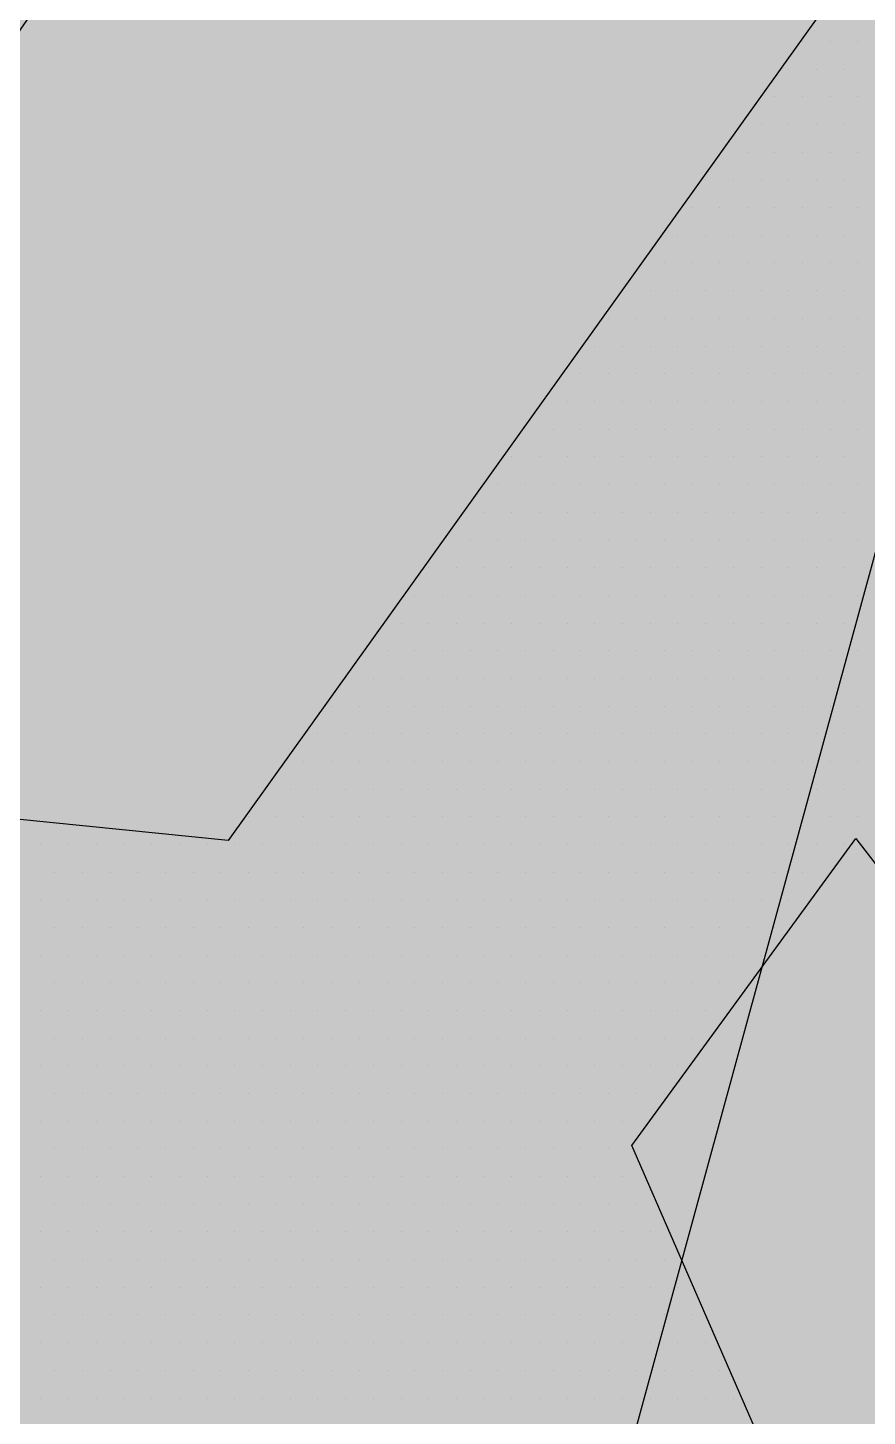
# Paper-space layout 'Layout1' of a CAD drawing. Extents: x -43 to 2298, y -18 to 768.
# Drawn here: x 137.251 to 138.919, y 257.531 to 260.292 of the extents above; entities that cross this region are included whole.
import ezdxf

# ---------------------------------------------------------------- set-up
doc = ezdxf.new("R2010")
doc.units = 0
doc.header["$LTSCALE"] = 2
doc.linetypes.add('CACHEX2', pattern=[0.75, 0.5, -0.25])
doc.layers.add('CARTOUCHE', color=7, linetype='Continuous')
doc.layers.add('LOGO', color=7, linetype='Continuous')

# ---------------------------------------------------------------- blocks, each defined once
blk = doc.blocks.new('A$C715108E3')
at = {"layer": 'LOGO', "color": 131}
for p, q in [((-12.0016, -16.2673), (-12.0016, -16.2673)), ((-11.9924, -16.2673), (-11.9924, -16.2673)), ((-11.9011, -16.2673), (-11.9011, -16.2673)), ((-11.8091, -16.2673), (-11.8091, -16.2673)), ((-12.0675, -16.3587), (-12.0675, -16.3587)), ((-12.0387, -16.3587), (-12.0387, -16.3587)), ((-11.9465, -16.3587), (-11.9465, -16.3587)), ((-11.8546, -16.3587), (-11.8546, -16.3587)), ((-12.1328, -16.45), (-12.1328, -16.45)), ((-12.0844, -16.45), (-12.0844, -16.45)), ((-11.9924, -16.45), (-11.9924, -16.45)), ((-11.9011, -16.45), (-11.9011, -16.45)), ((-11.8091, -16.45), (-11.8091, -16.45)), ((-12.1983, -16.5424), (-12.1983, -16.5424)), ((-12.1298, -16.5424), (-12.1298, -16.5424)), ((-12.0387, -16.5424), (-12.0387, -16.5424)), ((-11.9465, -16.5424), (-11.9465, -16.5424)), ((-11.8546, -16.5424), (-11.8546, -16.5424)), ((-12.2643, -16.6339), (-12.2643, -16.6339)), ((-12.1762, -16.6339), (-12.1762, -16.6339)), ((-12.0844, -16.6339), (-12.0844, -16.6339)), ((-11.9924, -16.6339), (-11.9924, -16.6339)), ((-11.9011, -16.6339), (-11.9011, -16.6339)), ((-11.8091, -16.6339), (-11.8091, -16.6339)), ((-12.3294, -16.7251), (-12.3294, -16.7251)), ((-12.3136, -16.7251), (-12.3136, -16.7251)), ((-12.2216, -16.7251), (-12.2216, -16.7251)), ((-12.1298, -16.7251), (-12.1298, -16.7251)), ((-12.0387, -16.7251), (-12.0387, -16.7251)), ((-11.9465, -16.7251), (-11.9465, -16.7251)), ((-11.8546, -16.7251), (-11.8546, -16.7251)), ((-12.3951, -16.8175), (-12.3951, -16.8175)), ((-12.3593, -16.8175), (-12.3593, -16.8175)), ((-12.2673, -16.8175), (-12.2673, -16.8175)), ((-12.1762, -16.8175), (-12.1762, -16.8175)), ((-12.0844, -16.8175), (-12.0844, -16.8175)), ((-11.9924, -16.8175), (-11.9924, -16.8175)), ((-11.9011, -16.8175), (-11.9011, -16.8175)), ((-11.8091, -16.8175), (-11.8091, -16.8175)), ((-12.4611, -16.909), (-12.4611, -16.909)), ((-12.4053, -16.909), (-12.4053, -16.909)), ((-12.3136, -16.909), (-12.3136, -16.909)), ((-12.2216, -16.909), (-12.2216, -16.909)), ((-12.1298, -16.909), (-12.1298, -16.909)), ((-12.0387, -16.909), (-12.0387, -16.909)), ((-11.9465, -16.909), (-11.9465, -16.909)), ((-11.8546, -16.909), (-11.8546, -16.909)), ((-12.5263, -17.0003), (-12.5263, -17.0003)), ((-12.4514, -17.0003), (-12.4514, -17.0003)), ((-12.3593, -17.0003), (-12.3593, -17.0003)), ((-12.2673, -17.0003), (-12.2673, -17.0003)), ((-12.1762, -17.0003), (-12.1762, -17.0003)), ((-12.0844, -17.0003), (-12.0844, -17.0003)), ((-11.9924, -17.0003), (-11.9924, -17.0003)), ((-11.9011, -17.0003), (-11.9011, -17.0003)), ((-11.8091, -17.0003), (-11.8091, -17.0003)), ((-12.5921, -17.0928), (-12.5921, -17.0928)), ((-12.5889, -17.0928), (-12.5889, -17.0928)), ((-12.4971, -17.0928), (-12.4971, -17.0928)), ((-12.4053, -17.0928), (-12.4053, -17.0928)), ((-12.3136, -17.0928), (-12.3136, -17.0928)), ((-12.2216, -17.0928), (-12.2216, -17.0928)), ((-12.1298, -17.0928), (-12.1298, -17.0928)), ((-12.0387, -17.0928), (-12.0387, -17.0928)), ((-11.9465, -17.0928), (-11.9465, -17.0928)), ((-11.8546, -17.0928), (-11.8546, -17.0928)), ((-12.6579, -17.1843), (-12.6579, -17.1843)), ((-12.6345, -17.1843), (-12.6345, -17.1843)), ((-12.5424, -17.1843), (-12.5424, -17.1843)), ((-12.4514, -17.1843), (-12.4514, -17.1843)), ((-12.3593, -17.1843), (-12.3593, -17.1843)), ((-12.2673, -17.1843), (-12.2673, -17.1843)), ((-12.1762, -17.1843), (-12.1762, -17.1843)), ((-12.0844, -17.1843), (-12.0844, -17.1843)), ((-11.9924, -17.1843), (-11.9924, -17.1843)), ((-11.9011, -17.1843), (-11.9011, -17.1843)), ((-11.8091, -17.1843), (-11.8091, -17.1843)), ((-12.7231, -17.2756), (-12.7231, -17.2756)), ((-12.6802, -17.2756), (-12.6802, -17.2756)), ((-12.5889, -17.2756), (-12.5889, -17.2756)), ((-12.4971, -17.2756), (-12.4971, -17.2756)), ((-12.4053, -17.2756), (-12.4053, -17.2756)), ((-12.3136, -17.2756), (-12.3136, -17.2756)), ((-12.2216, -17.2756), (-12.2216, -17.2756)), ((-12.1298, -17.2756), (-12.1298, -17.2756)), ((-12.0387, -17.2756), (-12.0387, -17.2756)), ((-11.9465, -17.2756), (-11.9465, -17.2756)), ((-11.8546, -17.2756), (-11.8546, -17.2756)), ((-12.7891, -17.368), (-12.7891, -17.368)), ((-12.7265, -17.368), (-12.7265, -17.368)), ((-12.6345, -17.368), (-12.6345, -17.368)), ((-12.5424, -17.368), (-12.5424, -17.368)), ((-12.4514, -17.368), (-12.4514, -17.368)), ((-12.3593, -17.368), (-12.3593, -17.368)), ((-12.2673, -17.368), (-12.2673, -17.368)), ((-12.1762, -17.368), (-12.1762, -17.368)), ((-12.0844, -17.368), (-12.0844, -17.368)), ((-11.9924, -17.368), (-11.9924, -17.368)), ((-11.9011, -17.368), (-11.9011, -17.368)), ((-11.8091, -17.368), (-11.8091, -17.368)), ((-12.8547, -17.4592), (-12.8547, -17.4592)), ((-12.7722, -17.4592), (-12.7722, -17.4592)), ((-12.6802, -17.4592), (-12.6802, -17.4592)), ((-12.5889, -17.4592), (-12.5889, -17.4592)), ((-12.4971, -17.4592), (-12.4971, -17.4592)), ((-12.4053, -17.4592), (-12.4053, -17.4592)), ((-12.3136, -17.4592), (-12.3136, -17.4592)), ((-12.2216, -17.4592), (-12.2216, -17.4592)), ((-12.1298, -17.4592), (-12.1298, -17.4592)), ((-12.0387, -17.4592), (-12.0387, -17.4592)), ((-11.9465, -17.4592), (-11.9465, -17.4592)), ((-11.8546, -17.4592), (-11.8546, -17.4592)), ((-12.9206, -17.5507), (-12.9206, -17.5507)), ((-12.9098, -17.5507), (-12.9098, -17.5507)), ((-12.8178, -17.5507), (-12.8178, -17.5507)), ((-12.7265, -17.5507), (-12.7265, -17.5507)), ((-12.6345, -17.5507), (-12.6345, -17.5507)), ((-12.5424, -17.5507), (-12.5424, -17.5507)), ((-12.4514, -17.5507), (-12.4514, -17.5507)), ((-12.3593, -17.5507), (-12.3593, -17.5507)), ((-12.2673, -17.5507), (-12.2673, -17.5507)), ((-12.1762, -17.5507), (-12.1762, -17.5507)), ((-12.0844, -17.5507), (-12.0844, -17.5507)), ((-11.9924, -17.5507), (-11.9924, -17.5507)), ((-11.9011, -17.5507), (-11.9011, -17.5507)), ((-11.8091, -17.5507), (-11.8091, -17.5507)), ((-12.9857, -17.6431), (-12.9857, -17.6431)), ((-12.9559, -17.6431), (-12.9559, -17.6431)), ((-12.8642, -17.6431), (-12.8642, -17.6431)), ((-12.7722, -17.6431), (-12.7722, -17.6431)), ((-12.6802, -17.6431), (-12.6802, -17.6431)), ((-12.5889, -17.6431), (-12.5889, -17.6431)), ((-12.4971, -17.6431), (-12.4971, -17.6431)), ((-12.4053, -17.6431), (-12.4053, -17.6431)), ((-12.3136, -17.6431), (-12.3136, -17.6431)), ((-12.2216, -17.6431), (-12.2216, -17.6431)), ((-12.1298, -17.6431), (-12.1298, -17.6431)), ((-12.0387, -17.6431), (-12.0387, -17.6431)), ((-11.9465, -17.6431), (-11.9465, -17.6431)), ((-11.8546, -17.6431), (-11.8546, -17.6431)), ((-13.0518, -17.7343), (-13.0518, -17.7343)), ((-13.0014, -17.7343), (-13.0014, -17.7343)), ((-12.9098, -17.7343), (-12.9098, -17.7343)), ((-12.8178, -17.7343), (-12.8178, -17.7343)), ((-12.7265, -17.7343), (-12.7265, -17.7343)), ((-12.6345, -17.7343), (-12.6345, -17.7343)), ((-12.5424, -17.7343), (-12.5424, -17.7343)), ((-12.4514, -17.7343), (-12.4514, -17.7343)), ((-12.3593, -17.7343), (-12.3593, -17.7343)), ((-12.2673, -17.7343), (-12.2673, -17.7343)), ((-12.1762, -17.7343), (-12.1762, -17.7343)), ((-12.0844, -17.7343), (-12.0844, -17.7343)), ((-11.9924, -17.7343), (-11.9924, -17.7343)), ((-11.9011, -17.7343), (-11.9011, -17.7343)), ((-11.8091, -17.7343), (-11.8091, -17.7343)), ((-13.1174, -17.8258), (-13.1174, -17.8258)), ((-13.0473, -17.8258), (-13.0473, -17.8258)), ((-12.9559, -17.8258), (-12.9559, -17.8258)), ((-12.8642, -17.8258), (-12.8642, -17.8258)), ((-12.7722, -17.8258), (-12.7722, -17.8258)), ((-12.6802, -17.8258), (-12.6802, -17.8258)), ((-12.5889, -17.8258), (-12.5889, -17.8258)), ((-12.4971, -17.8258), (-12.4971, -17.8258)), ((-12.4053, -17.8258), (-12.4053, -17.8258)), ((-12.3136, -17.8258), (-12.3136, -17.8258)), ((-12.2216, -17.8258), (-12.2216, -17.8258)), ((-12.1298, -17.8258), (-12.1298, -17.8258)), ((-12.0387, -17.8258), (-12.0387, -17.8258)), ((-11.9465, -17.8258), (-11.9465, -17.8258)), ((-11.8546, -17.8258), (-11.8546, -17.8258)), ((-13.1826, -17.9182), (-13.1826, -17.9182)), ((-13.0934, -17.9182), (-13.0934, -17.9182)), ((-13.0014, -17.9182), (-13.0014, -17.9182)), ((-12.9098, -17.9182), (-12.9098, -17.9182)), ((-12.8178, -17.9182), (-12.8178, -17.9182)), ((-12.7265, -17.9182), (-12.7265, -17.9182)), ((-12.6345, -17.9182), (-12.6345, -17.9182)), ((-12.5424, -17.9182), (-12.5424, -17.9182)), ((-12.4514, -17.9182), (-12.4514, -17.9182)), ((-12.3593, -17.9182), (-12.3593, -17.9182)), ((-12.2673, -17.9182), (-12.2673, -17.9182)), ((-12.1762, -17.9182), (-12.1762, -17.9182)), ((-12.0844, -17.9182), (-12.0844, -17.9182)), ((-11.9924, -17.9182), (-11.9924, -17.9182)), ((-11.9011, -17.9182), (-11.9011, -17.9182)), ((-11.8091, -17.9182), (-11.8091, -17.9182)), ((-13.2484, -18.0097), (-13.2484, -18.0097)), ((-13.2312, -18.0097), (-13.2312, -18.0097)), ((-13.1392, -18.0097), (-13.1392, -18.0097)), ((-13.0473, -18.0097), (-13.0473, -18.0097)), ((-12.9559, -18.0097), (-12.9559, -18.0097)), ((-12.8642, -18.0097), (-12.8642, -18.0097)), ((-12.7722, -18.0097), (-12.7722, -18.0097)), ((-12.6802, -18.0097), (-12.6802, -18.0097)), ((-12.5889, -18.0097), (-12.5889, -18.0097)), ((-12.4971, -18.0097), (-12.4971, -18.0097)), ((-12.4053, -18.0097), (-12.4053, -18.0097)), ((-12.3136, -18.0097), (-12.3136, -18.0097)), ((-12.2216, -18.0097), (-12.2216, -18.0097)), ((-12.1298, -18.0097), (-12.1298, -18.0097)), ((-12.0387, -18.0097), (-12.0387, -18.0097)), ((-11.9465, -18.0097), (-11.9465, -18.0097)), ((-11.8546, -18.0097), (-11.8546, -18.0097)), ((-13.3142, -18.1009), (-13.3142, -18.1009)), ((-13.2767, -18.1009), (-13.2767, -18.1009)), ((-13.1849, -18.1009), (-13.1849, -18.1009)), ((-13.0934, -18.1009), (-13.0934, -18.1009)), ((-13.0014, -18.1009), (-13.0014, -18.1009)), ((-12.9098, -18.1009), (-12.9098, -18.1009)), ((-12.8178, -18.1009), (-12.8178, -18.1009)), ((-12.7265, -18.1009), (-12.7265, -18.1009)), ((-12.6345, -18.1009), (-12.6345, -18.1009)), ((-12.5424, -18.1009), (-12.5424, -18.1009)), ((-12.4514, -18.1009), (-12.4514, -18.1009)), ((-12.3593, -18.1009), (-12.3593, -18.1009)), ((-12.2673, -18.1009), (-12.2673, -18.1009)), ((-12.1762, -18.1009), (-12.1762, -18.1009)), ((-12.0844, -18.1009), (-12.0844, -18.1009)), ((-11.9924, -18.1009), (-11.9924, -18.1009)), ((-11.9011, -18.1009), (-11.9011, -18.1009)), ((-11.8091, -18.1009), (-11.8091, -18.1009)), ((-13.3798, -18.1933), (-13.3798, -18.1933)), ((-13.3223, -18.1933), (-13.3223, -18.1933)), ((-13.2312, -18.1933), (-13.2312, -18.1933)), ((-13.1392, -18.1933), (-13.1392, -18.1933)), ((-13.0473, -18.1933), (-13.0473, -18.1933)), ((-12.9559, -18.1933), (-12.9559, -18.1933)), ((-12.8642, -18.1933), (-12.8642, -18.1933)), ((-12.7722, -18.1933), (-12.7722, -18.1933)), ((-12.6802, -18.1933), (-12.6802, -18.1933)), ((-12.5889, -18.1933), (-12.5889, -18.1933)), ((-12.4971, -18.1933), (-12.4971, -18.1933)), ((-12.4053, -18.1933), (-12.4053, -18.1933)), ((-12.3136, -18.1933), (-12.3136, -18.1933)), ((-12.2216, -18.1933), (-12.2216, -18.1933)), ((-12.1298, -18.1933), (-12.1298, -18.1933)), ((-12.0387, -18.1933), (-12.0387, -18.1933)), ((-11.9465, -18.1933), (-11.9465, -18.1933)), ((-11.8546, -18.1933), (-11.8546, -18.1933)), ((-13.4454, -18.2848), (-13.4454, -18.2848)), ((-13.3686, -18.2848), (-13.3686, -18.2848)), ((-13.2767, -18.2848), (-13.2767, -18.2848)), ((-13.1849, -18.2848), (-13.1849, -18.2848)), ((-13.0934, -18.2848), (-13.0934, -18.2848)), ((-13.0014, -18.2848), (-13.0014, -18.2848)), ((-12.9098, -18.2848), (-12.9098, -18.2848)), ((-12.8178, -18.2848), (-12.8178, -18.2848)), ((-12.7265, -18.2848), (-12.7265, -18.2848)), ((-12.6345, -18.2848), (-12.6345, -18.2848)), ((-12.5424, -18.2848), (-12.5424, -18.2848)), ((-12.4514, -18.2848), (-12.4514, -18.2848)), ((-12.3593, -18.2848), (-12.3593, -18.2848)), ((-12.2673, -18.2848), (-12.2673, -18.2848)), ((-12.1762, -18.2848), (-12.1762, -18.2848)), ((-12.0844, -18.2848), (-12.0844, -18.2848)), ((-11.9924, -18.2848), (-11.9924, -18.2848)), ((-11.9011, -18.2848), (-11.9011, -18.2848)), ((-11.8091, -18.2848), (-11.8091, -18.2848)), ((-13.5112, -18.3761), (-13.5112, -18.3761)), ((-13.5063, -18.3761), (-13.5063, -18.3761)), ((-13.4143, -18.3761), (-13.4143, -18.3761)), ((-13.3223, -18.3761), (-13.3223, -18.3761)), ((-13.2312, -18.3761), (-13.2312, -18.3761)), ((-13.1392, -18.3761), (-13.1392, -18.3761)), ((-13.0473, -18.3761), (-13.0473, -18.3761)), ((-12.9559, -18.3761), (-12.9559, -18.3761)), ((-12.8642, -18.3761), (-12.8642, -18.3761)), ((-12.7722, -18.3761), (-12.7722, -18.3761)), ((-12.6802, -18.3761), (-12.6802, -18.3761)), ((-12.5889, -18.3761), (-12.5889, -18.3761)), ((-12.4971, -18.3761), (-12.4971, -18.3761)), ((-12.4053, -18.3761), (-12.4053, -18.3761)), ((-12.3136, -18.3761), (-12.3136, -18.3761)), ((-12.2216, -18.3761), (-12.2216, -18.3761)), ((-12.1298, -18.3761), (-12.1298, -18.3761)), ((-12.0387, -18.3761), (-12.0387, -18.3761)), ((-11.9465, -18.3761), (-11.9465, -18.3761)), ((-11.8546, -18.3761), (-11.8546, -18.3761)), ((-13.5764, -18.4684), (-13.5764, -18.4684)), ((-13.552, -18.4684), (-13.552, -18.4684)), ((-13.46, -18.4684), (-13.46, -18.4684)), ((-13.3686, -18.4684), (-13.3686, -18.4684)), ((-13.2767, -18.4684), (-13.2767, -18.4684)), ((-13.1849, -18.4684), (-13.1849, -18.4684)), ((-13.0934, -18.4684), (-13.0934, -18.4684)), ((-13.0014, -18.4684), (-13.0014, -18.4684)), ((-12.9098, -18.4684), (-12.9098, -18.4684)), ((-12.8178, -18.4684), (-12.8178, -18.4684)), ((-12.7265, -18.4684), (-12.7265, -18.4684)), ((-12.6345, -18.4684), (-12.6345, -18.4684)), ((-12.5424, -18.4684), (-12.5424, -18.4684)), ((-12.4514, -18.4684), (-12.4514, -18.4684)), ((-12.3593, -18.4684), (-12.3593, -18.4684)), ((-12.2673, -18.4684), (-12.2673, -18.4684)), ((-12.1762, -18.4684), (-12.1762, -18.4684)), ((-12.0844, -18.4684), (-12.0844, -18.4684)), ((-11.9924, -18.4684), (-11.9924, -18.4684)), ((-11.9011, -18.4684), (-11.9011, -18.4684)), ((-11.8091, -18.4684), (-11.8091, -18.4684)), ((-13.6422, -18.5599), (-13.6422, -18.5599)), ((-13.5976, -18.5599), (-13.5976, -18.5599)), ((-13.5063, -18.5599), (-13.5063, -18.5599)), ((-13.4143, -18.5599), (-13.4143, -18.5599)), ((-13.3223, -18.5599), (-13.3223, -18.5599)), ((-13.2312, -18.5599), (-13.2312, -18.5599)), ((-13.1392, -18.5599), (-13.1392, -18.5599)), ((-13.0473, -18.5599), (-13.0473, -18.5599)), ((-12.9559, -18.5599), (-12.9559, -18.5599)), ((-12.8642, -18.5599), (-12.8642, -18.5599)), ((-12.7722, -18.5599), (-12.7722, -18.5599)), ((-12.6802, -18.5599), (-12.6802, -18.5599)), ((-12.5889, -18.5599), (-12.5889, -18.5599)), ((-12.4971, -18.5599), (-12.4971, -18.5599)), ((-12.4053, -18.5599), (-12.4053, -18.5599)), ((-12.3136, -18.5599), (-12.3136, -18.5599)), ((-12.2216, -18.5599), (-12.2216, -18.5599)), ((-12.1298, -18.5599), (-12.1298, -18.5599)), ((-12.0387, -18.5599), (-12.0387, -18.5599)), ((-11.9465, -18.5599), (-11.9465, -18.5599)), ((-11.8546, -18.5599), (-11.8546, -18.5599)), ((-13.7082, -18.6525), (-13.7082, -18.6525)), ((-13.6441, -18.6525), (-13.6441, -18.6525)), ((-13.552, -18.6525), (-13.552, -18.6525)), ((-13.46, -18.6525), (-13.46, -18.6525)), ((-13.3686, -18.6525), (-13.3686, -18.6525)), ((-13.2767, -18.6525), (-13.2767, -18.6525)), ((-13.1849, -18.6525), (-13.1849, -18.6525)), ((-13.0934, -18.6525), (-13.0934, -18.6525)), ((-13.0014, -18.6525), (-13.0014, -18.6525)), ((-12.9098, -18.6525), (-12.9098, -18.6525)), ((-12.8178, -18.6525), (-12.8178, -18.6525)), ((-12.7265, -18.6525), (-12.7265, -18.6525)), ((-12.6345, -18.6525), (-12.6345, -18.6525)), ((-12.5424, -18.6525), (-12.5424, -18.6525)), ((-12.4514, -18.6525), (-12.4514, -18.6525)), ((-12.3593, -18.6525), (-12.3593, -18.6525)), ((-12.2673, -18.6525), (-12.2673, -18.6525)), ((-12.1762, -18.6525), (-12.1762, -18.6525)), ((-12.0844, -18.6525), (-12.0844, -18.6525)), ((-11.9924, -18.6525), (-11.9924, -18.6525)), ((-11.9011, -18.6525), (-11.9011, -18.6525)), ((-11.8091, -18.6525), (-11.8091, -18.6525)), ((-13.7737, -18.7438), (-13.7737, -18.7438)), ((-13.6894, -18.7438), (-13.6894, -18.7438)), ((-13.5976, -18.7438), (-13.5976, -18.7438)), ((-13.5063, -18.7438), (-13.5063, -18.7438)), ((-13.4143, -18.7438), (-13.4143, -18.7438)), ((-13.3223, -18.7438), (-13.3223, -18.7438)), ((-13.2312, -18.7438), (-13.2312, -18.7438)), ((-13.1392, -18.7438), (-13.1392, -18.7438)), ((-13.0473, -18.7438), (-13.0473, -18.7438)), ((-12.9559, -18.7438), (-12.9559, -18.7438)), ((-12.8642, -18.7438), (-12.8642, -18.7438)), ((-12.7722, -18.7438), (-12.7722, -18.7438)), ((-12.6802, -18.7438), (-12.6802, -18.7438)), ((-12.5889, -18.7438), (-12.5889, -18.7438)), ((-12.4971, -18.7438), (-12.4971, -18.7438)), ((-12.4053, -18.7438), (-12.4053, -18.7438)), ((-12.3136, -18.7438), (-12.3136, -18.7438)), ((-12.2216, -18.7438), (-12.2216, -18.7438)), ((-12.1298, -18.7438), (-12.1298, -18.7438)), ((-12.0387, -18.7438), (-12.0387, -18.7438)), ((-11.9465, -18.7438), (-11.9465, -18.7438)), ((-11.8546, -18.7438), (-11.8546, -18.7438)), ((-13.839, -18.835), (-13.839, -18.835)), ((-13.827, -18.835), (-13.827, -18.835)), ((-13.7351, -18.835), (-13.7351, -18.835)), ((-13.6441, -18.835), (-13.6441, -18.835)), ((-13.552, -18.835), (-13.552, -18.835)), ((-13.46, -18.835), (-13.46, -18.835)), ((-13.3686, -18.835), (-13.3686, -18.835)), ((-13.2767, -18.835), (-13.2767, -18.835)), ((-13.1849, -18.835), (-13.1849, -18.835)), ((-13.0934, -18.835), (-13.0934, -18.835)), ((-13.0014, -18.835), (-13.0014, -18.835)), ((-12.9098, -18.835), (-12.9098, -18.835)), ((-12.8178, -18.835), (-12.8178, -18.835)), ((-12.7265, -18.835), (-12.7265, -18.835)), ((-12.6345, -18.835), (-12.6345, -18.835)), ((-12.5424, -18.835), (-12.5424, -18.835)), ((-12.4514, -18.835), (-12.4514, -18.835)), ((-12.3593, -18.835), (-12.3593, -18.835)), ((-12.2673, -18.835), (-12.2673, -18.835)), ((-12.1762, -18.835), (-12.1762, -18.835)), ((-12.0844, -18.835), (-12.0844, -18.835)), ((-11.9924, -18.835), (-11.9924, -18.835)), ((-11.9011, -18.835), (-11.9011, -18.835)), ((-11.8091, -18.835), (-11.8091, -18.835)), ((-14.5152, -18.9276), (-14.5152, -18.9276)), ((-14.4237, -18.9276), (-14.4237, -18.9276)), ((-14.3319, -18.9276), (-14.3319, -18.9276)), ((-14.2398, -18.9276), (-14.2398, -18.9276)), ((-14.1478, -18.9276), (-14.1478, -18.9276)), ((-14.0566, -18.9276), (-14.0566, -18.9276)), ((-13.9645, -18.9276), (-13.9645, -18.9276)), ((-13.8727, -18.9276), (-13.8727, -18.9276)), ((-13.7812, -18.9276), (-13.7812, -18.9276)), ((-13.6894, -18.9276), (-13.6894, -18.9276)), ((-13.5976, -18.9276), (-13.5976, -18.9276)), ((-13.5063, -18.9276), (-13.5063, -18.9276)), ((-13.4143, -18.9276), (-13.4143, -18.9276)), ((-13.3223, -18.9276), (-13.3223, -18.9276)), ((-13.2312, -18.9276), (-13.2312, -18.9276)), ((-13.1392, -18.9276), (-13.1392, -18.9276)), ((-13.0473, -18.9276), (-13.0473, -18.9276)), ((-12.9559, -18.9276), (-12.9559, -18.9276)), ((-12.8642, -18.9276), (-12.8642, -18.9276)), ((-12.7722, -18.9276), (-12.7722, -18.9276)), ((-12.6802, -18.9276), (-12.6802, -18.9276)), ((-12.5889, -18.9276), (-12.5889, -18.9276)), ((-12.4971, -18.9276), (-12.4971, -18.9276)), ((-12.4053, -18.9276), (-12.4053, -18.9276)), ((-12.3136, -18.9276), (-12.3136, -18.9276)), ((-12.2216, -18.9276), (-12.2216, -18.9276)), ((-12.1298, -18.9276), (-12.1298, -18.9276)), ((-12.0387, -18.9276), (-12.0387, -18.9276)), ((-11.9465, -18.9276), (-11.9465, -18.9276)), ((-11.8546, -18.9276), (-11.8546, -18.9276)), ((-11.801, -18.9276), (-11.801, -18.9276)), ((-14.4694, -19.0189), (-14.4694, -19.0189)), ((-14.3774, -19.0189), (-14.3774, -19.0189)), ((-14.2861, -19.0189), (-14.2861, -19.0189)), ((-14.1941, -19.0189), (-14.1941, -19.0189)), ((-14.1021, -19.0189), (-14.1021, -19.0189)), ((-14.0103, -19.0189), (-14.0103, -19.0189)), ((-13.9192, -19.0189), (-13.9192, -19.0189)), ((-13.827, -19.0189), (-13.827, -19.0189)), ((-13.7351, -19.0189), (-13.7351, -19.0189)), ((-13.6441, -19.0189), (-13.6441, -19.0189)), ((-13.552, -19.0189), (-13.552, -19.0189)), ((-13.46, -19.0189), (-13.46, -19.0189)), ((-13.3686, -19.0189), (-13.3686, -19.0189)), ((-13.2767, -19.0189), (-13.2767, -19.0189)), ((-13.1849, -19.0189), (-13.1849, -19.0189)), ((-13.0934, -19.0189), (-13.0934, -19.0189)), ((-13.0014, -19.0189), (-13.0014, -19.0189)), ((-12.9098, -19.0189), (-12.9098, -19.0189)), ((-12.8178, -19.0189), (-12.8178, -19.0189)), ((-12.7265, -19.0189), (-12.7265, -19.0189)), ((-12.6345, -19.0189), (-12.6345, -19.0189)), ((-12.5424, -19.0189), (-12.5424, -19.0189)), ((-12.4514, -19.0189), (-12.4514, -19.0189)), ((-12.3593, -19.0189), (-12.3593, -19.0189)), ((-12.2673, -19.0189), (-12.2673, -19.0189)), ((-12.1762, -19.0189), (-12.1762, -19.0189)), ((-12.0844, -19.0189), (-12.0844, -19.0189)), ((-11.9924, -19.0189), (-11.9924, -19.0189)), ((-11.9011, -19.0189), (-11.9011, -19.0189)), ((-14.5152, -19.1101), (-14.5152, -19.1101)), ((-14.4237, -19.1101), (-14.4237, -19.1101)), ((-14.3319, -19.1101), (-14.3319, -19.1101)), ((-14.2398, -19.1101), (-14.2398, -19.1101)), ((-14.1478, -19.1101), (-14.1478, -19.1101)), ((-14.0566, -19.1101), (-14.0566, -19.1101)), ((-13.9645, -19.1101), (-13.9645, -19.1101)), ((-13.8727, -19.1101), (-13.8727, -19.1101)), ((-13.7812, -19.1101), (-13.7812, -19.1101)), ((-13.6894, -19.1101), (-13.6894, -19.1101)), ((-13.5976, -19.1101), (-13.5976, -19.1101)), ((-13.5063, -19.1101), (-13.5063, -19.1101)), ((-13.4143, -19.1101), (-13.4143, -19.1101)), ((-13.3223, -19.1101), (-13.3223, -19.1101)), ((-13.2312, -19.1101), (-13.2312, -19.1101)), ((-13.1392, -19.1101), (-13.1392, -19.1101)), ((-13.0473, -19.1101), (-13.0473, -19.1101)), ((-12.9559, -19.1101), (-12.9559, -19.1101)), ((-12.8642, -19.1101), (-12.8642, -19.1101)), ((-12.7722, -19.1101), (-12.7722, -19.1101)), ((-12.6802, -19.1101), (-12.6802, -19.1101)), ((-12.5889, -19.1101), (-12.5889, -19.1101)), ((-12.4971, -19.1101), (-12.4971, -19.1101)), ((-12.4053, -19.1101), (-12.4053, -19.1101)), ((-12.3136, -19.1101), (-12.3136, -19.1101)), ((-12.2216, -19.1101), (-12.2216, -19.1101)), ((-12.1298, -19.1101), (-12.1298, -19.1101)), ((-12.0387, -19.1101), (-12.0387, -19.1101)), ((-14.4694, -19.2027), (-14.4694, -19.2027)), ((-14.3774, -19.2027), (-14.3774, -19.2027)), ((-14.2861, -19.2027), (-14.2861, -19.2027)), ((-14.1941, -19.2027), (-14.1941, -19.2027)), ((-14.1021, -19.2027), (-14.1021, -19.2027)), ((-14.0103, -19.2027), (-14.0103, -19.2027)), ((-13.9192, -19.2027), (-13.9192, -19.2027)), ((-13.827, -19.2027), (-13.827, -19.2027)), ((-13.7351, -19.2027), (-13.7351, -19.2027)), ((-13.6441, -19.2027), (-13.6441, -19.2027)), ((-13.552, -19.2027), (-13.552, -19.2027)), ((-13.46, -19.2027), (-13.46, -19.2027)), ((-13.3686, -19.2027), (-13.3686, -19.2027)), ((-13.2767, -19.2027), (-13.2767, -19.2027)), ((-13.1849, -19.2027), (-13.1849, -19.2027)), ((-13.0934, -19.2027), (-13.0934, -19.2027)), ((-13.0014, -19.2027), (-13.0014, -19.2027)), ((-12.9098, -19.2027), (-12.9098, -19.2027)), ((-12.8178, -19.2027), (-12.8178, -19.2027)), ((-12.7265, -19.2027), (-12.7265, -19.2027)), ((-12.6345, -19.2027), (-12.6345, -19.2027)), ((-12.5424, -19.2027), (-12.5424, -19.2027)), ((-12.4514, -19.2027), (-12.4514, -19.2027)), ((-12.3593, -19.2027), (-12.3593, -19.2027)), ((-12.2673, -19.2027), (-12.2673, -19.2027)), ((-12.1762, -19.2027), (-12.1762, -19.2027)), ((-12.0844, -19.2027), (-12.0844, -19.2027)), ((-14.5152, -19.294), (-14.5152, -19.294)), ((-14.4237, -19.294), (-14.4237, -19.294)), ((-14.3319, -19.294), (-14.3319, -19.294)), ((-14.2398, -19.294), (-14.2398, -19.294)), ((-14.1478, -19.294), (-14.1478, -19.294)), ((-14.0566, -19.294), (-14.0566, -19.294)), ((-13.9645, -19.294), (-13.9645, -19.294)), ((-13.8727, -19.294), (-13.8727, -19.294)), ((-13.7812, -19.294), (-13.7812, -19.294)), ((-13.6894, -19.294), (-13.6894, -19.294)), ((-13.5976, -19.294), (-13.5976, -19.294)), ((-13.5063, -19.294), (-13.5063, -19.294)), ((-13.4143, -19.294), (-13.4143, -19.294)), ((-13.3223, -19.294), (-13.3223, -19.294)), ((-13.2312, -19.294), (-13.2312, -19.294)), ((-13.1392, -19.294), (-13.1392, -19.294)), ((-13.0473, -19.294), (-13.0473, -19.294)), ((-12.9559, -19.294), (-12.9559, -19.294)), ((-12.8642, -19.294), (-12.8642, -19.294)), ((-12.7722, -19.294), (-12.7722, -19.294)), ((-12.6802, -19.294), (-12.6802, -19.294)), ((-12.5889, -19.294), (-12.5889, -19.294)), ((-12.4971, -19.294), (-12.4971, -19.294)), ((-12.4053, -19.294), (-12.4053, -19.294)), ((-12.3136, -19.294), (-12.3136, -19.294)), ((-12.2216, -19.294), (-12.2216, -19.294)), ((-12.1298, -19.294), (-12.1298, -19.294)), ((-14.4694, -19.3855), (-14.4694, -19.3855)), ((-14.3774, -19.3855), (-14.3774, -19.3855)), ((-14.2861, -19.3855), (-14.2861, -19.3855)), ((-14.1941, -19.3855), (-14.1941, -19.3855)), ((-14.1021, -19.3855), (-14.1021, -19.3855)), ((-14.0103, -19.3855), (-14.0103, -19.3855)), ((-13.9192, -19.3855), (-13.9192, -19.3855)), ((-13.827, -19.3855), (-13.827, -19.3855)), ((-13.7351, -19.3855), (-13.7351, -19.3855)), ((-13.6441, -19.3855), (-13.6441, -19.3855)), ((-13.552, -19.3855), (-13.552, -19.3855)), ((-13.46, -19.3855), (-13.46, -19.3855)), ((-13.3686, -19.3855), (-13.3686, -19.3855)), ((-13.2767, -19.3855), (-13.2767, -19.3855)), ((-13.1849, -19.3855), (-13.1849, -19.3855)), ((-13.0934, -19.3855), (-13.0934, -19.3855)), ((-13.0014, -19.3855), (-13.0014, -19.3855)), ((-12.9098, -19.3855), (-12.9098, -19.3855)), ((-12.8178, -19.3855), (-12.8178, -19.3855)), ((-12.7265, -19.3855), (-12.7265, -19.3855)), ((-12.6345, -19.3855), (-12.6345, -19.3855)), ((-12.5424, -19.3855), (-12.5424, -19.3855)), ((-12.4514, -19.3855), (-12.4514, -19.3855)), ((-12.3593, -19.3855), (-12.3593, -19.3855)), ((-12.2673, -19.3855), (-12.2673, -19.3855)), ((-12.1762, -19.3855), (-12.1762, -19.3855)), ((-14.5152, -19.4779), (-14.5152, -19.4779)), ((-14.4237, -19.4779), (-14.4237, -19.4779)), ((-14.3319, -19.4779), (-14.3319, -19.4779)), ((-14.2398, -19.4779), (-14.2398, -19.4779)), ((-14.1478, -19.4779), (-14.1478, -19.4779)), ((-14.0566, -19.4779), (-14.0566, -19.4779)), ((-13.9645, -19.4779), (-13.9645, -19.4779)), ((-13.8727, -19.4779), (-13.8727, -19.4779)), ((-13.7812, -19.4779), (-13.7812, -19.4779)), ((-13.6894, -19.4779), (-13.6894, -19.4779)), ((-13.5976, -19.4779), (-13.5976, -19.4779)), ((-13.5063, -19.4779), (-13.5063, -19.4779)), ((-13.4143, -19.4779), (-13.4143, -19.4779)), ((-13.3223, -19.4779), (-13.3223, -19.4779)), ((-13.2312, -19.4779), (-13.2312, -19.4779)), ((-13.1392, -19.4779), (-13.1392, -19.4779)), ((-13.0473, -19.4779), (-13.0473, -19.4779)), ((-12.9559, -19.4779), (-12.9559, -19.4779)), ((-12.8642, -19.4779), (-12.8642, -19.4779)), ((-12.7722, -19.4779), (-12.7722, -19.4779)), ((-12.6802, -19.4779), (-12.6802, -19.4779)), ((-12.5889, -19.4779), (-12.5889, -19.4779)), ((-12.4971, -19.4779), (-12.4971, -19.4779)), ((-12.4053, -19.4779), (-12.4053, -19.4779)), ((-12.3136, -19.4779), (-12.3136, -19.4779)), ((-14.4694, -19.5693), (-14.4694, -19.5693)), ((-14.3774, -19.5693), (-14.3774, -19.5693)), ((-14.2861, -19.5693), (-14.2861, -19.5693)), ((-14.1941, -19.5693), (-14.1941, -19.5693)), ((-14.1021, -19.5693), (-14.1021, -19.5693)), ((-14.0103, -19.5693), (-14.0103, -19.5693)), ((-13.9192, -19.5693), (-13.9192, -19.5693)), ((-13.827, -19.5693), (-13.827, -19.5693)), ((-13.7351, -19.5693), (-13.7351, -19.5693)), ((-13.6441, -19.5693), (-13.6441, -19.5693)), ((-13.552, -19.5693), (-13.552, -19.5693)), ((-13.46, -19.5693), (-13.46, -19.5693)), ((-13.3686, -19.5693), (-13.3686, -19.5693)), ((-13.2767, -19.5693), (-13.2767, -19.5693)), ((-13.1849, -19.5693), (-13.1849, -19.5693)), ((-13.0934, -19.5693), (-13.0934, -19.5693)), ((-13.0014, -19.5693), (-13.0014, -19.5693)), ((-12.9098, -19.5693), (-12.9098, -19.5693)), ((-12.8178, -19.5693), (-12.8178, -19.5693)), ((-12.7265, -19.5693), (-12.7265, -19.5693)), ((-12.6345, -19.5693), (-12.6345, -19.5693)), ((-12.5424, -19.5693), (-12.5424, -19.5693)), ((-12.4514, -19.5693), (-12.4514, -19.5693)), ((-12.3593, -19.5693), (-12.3593, -19.5693)), ((-14.5152, -19.6606), (-14.5152, -19.6606)), ((-14.4237, -19.6606), (-14.4237, -19.6606)), ((-14.3319, -19.6606), (-14.3319, -19.6606)), ((-14.2398, -19.6606), (-14.2398, -19.6606)), ((-14.1478, -19.6606), (-14.1478, -19.6606)), ((-14.0566, -19.6606), (-14.0566, -19.6606)), ((-13.9645, -19.6606), (-13.9645, -19.6606)), ((-13.8727, -19.6606), (-13.8727, -19.6606)), ((-13.7812, -19.6606), (-13.7812, -19.6606)), ((-13.6894, -19.6606), (-13.6894, -19.6606)), ((-13.5976, -19.6606), (-13.5976, -19.6606)), ((-13.5063, -19.6606), (-13.5063, -19.6606)), ((-13.4143, -19.6606), (-13.4143, -19.6606)), ((-13.3223, -19.6606), (-13.3223, -19.6606)), ((-13.2312, -19.6606), (-13.2312, -19.6606)), ((-13.1392, -19.6606), (-13.1392, -19.6606)), ((-13.0473, -19.6606), (-13.0473, -19.6606)), ((-12.9559, -19.6606), (-12.9559, -19.6606)), ((-12.8642, -19.6606), (-12.8642, -19.6606)), ((-12.7722, -19.6606), (-12.7722, -19.6606)), ((-12.6802, -19.6606), (-12.6802, -19.6606)), ((-12.5889, -19.6606), (-12.5889, -19.6606)), ((-12.4971, -19.6606), (-12.4971, -19.6606)), ((-12.4053, -19.6606), (-12.4053, -19.6606)), ((-14.4694, -19.753), (-14.4694, -19.753)), ((-14.3774, -19.753), (-14.3774, -19.753)), ((-14.2861, -19.753), (-14.2861, -19.753)), ((-14.1941, -19.753), (-14.1941, -19.753)), ((-14.1021, -19.753), (-14.1021, -19.753)), ((-14.0103, -19.753), (-14.0103, -19.753)), ((-13.9192, -19.753), (-13.9192, -19.753)), ((-13.827, -19.753), (-13.827, -19.753)), ((-13.7351, -19.753), (-13.7351, -19.753)), ((-13.6441, -19.753), (-13.6441, -19.753)), ((-13.552, -19.753), (-13.552, -19.753)), ((-13.46, -19.753), (-13.46, -19.753)), ((-13.3686, -19.753), (-13.3686, -19.753)), ((-13.2767, -19.753), (-13.2767, -19.753)), ((-13.1849, -19.753), (-13.1849, -19.753)), ((-13.0934, -19.753), (-13.0934, -19.753)), ((-13.0014, -19.753), (-13.0014, -19.753)), ((-12.9098, -19.753), (-12.9098, -19.753)), ((-12.8178, -19.753), (-12.8178, -19.753)), ((-12.7265, -19.753), (-12.7265, -19.753)), ((-12.6345, -19.753), (-12.6345, -19.753)), ((-12.5424, -19.753), (-12.5424, -19.753)), ((-12.4514, -19.753), (-12.4514, -19.753)), ((-14.5152, -19.8444), (-14.5152, -19.8444)), ((-14.4237, -19.8444), (-14.4237, -19.8444)), ((-14.3319, -19.8444), (-14.3319, -19.8444)), ((-14.2398, -19.8444), (-14.2398, -19.8444)), ((-14.1478, -19.8444), (-14.1478, -19.8444)), ((-14.0566, -19.8444), (-14.0566, -19.8444)), ((-13.9645, -19.8444), (-13.9645, -19.8444)), ((-13.8727, -19.8444), (-13.8727, -19.8444)), ((-13.7812, -19.8444), (-13.7812, -19.8444)), ((-13.6894, -19.8444), (-13.6894, -19.8444)), ((-13.5976, -19.8444), (-13.5976, -19.8444)), ((-13.5063, -19.8444), (-13.5063, -19.8444)), ((-13.4143, -19.8444), (-13.4143, -19.8444)), ((-13.3223, -19.8444), (-13.3223, -19.8444)), ((-13.2312, -19.8444), (-13.2312, -19.8444)), ((-13.1392, -19.8444), (-13.1392, -19.8444)), ((-13.0473, -19.8444), (-13.0473, -19.8444)), ((-12.9559, -19.8444), (-12.9559, -19.8444)), ((-12.8642, -19.8444), (-12.8642, -19.8444)), ((-12.7722, -19.8444), (-12.7722, -19.8444)), ((-12.6802, -19.8444), (-12.6802, -19.8444)), ((-12.5889, -19.8444), (-12.5889, -19.8444)), ((-14.4694, -19.9357), (-14.4694, -19.9357)), ((-14.3774, -19.9357), (-14.3774, -19.9357)), ((-14.2861, -19.9357), (-14.2861, -19.9357)), ((-14.1941, -19.9357), (-14.1941, -19.9357)), ((-14.1021, -19.9357), (-14.1021, -19.9357)), ((-14.0103, -19.9357), (-14.0103, -19.9357)), ((-13.9192, -19.9357), (-13.9192, -19.9357)), ((-13.827, -19.9357), (-13.827, -19.9357)), ((-13.7351, -19.9357), (-13.7351, -19.9357)), ((-13.6441, -19.9357), (-13.6441, -19.9357)), ((-13.552, -19.9357), (-13.552, -19.9357)), ((-13.46, -19.9357), (-13.46, -19.9357)), ((-13.3686, -19.9357), (-13.3686, -19.9357)), ((-13.2767, -19.9357), (-13.2767, -19.9357)), ((-13.1849, -19.9357), (-13.1849, -19.9357)), ((-13.0934, -19.9357), (-13.0934, -19.9357)), ((-13.0014, -19.9357), (-13.0014, -19.9357)), ((-12.9098, -19.9357), (-12.9098, -19.9357)), ((-12.8178, -19.9357), (-12.8178, -19.9357)), ((-12.7265, -19.9357), (-12.7265, -19.9357)), ((-12.6345, -19.9357), (-12.6345, -19.9357)), ((-14.5152, -20.0281), (-14.5152, -20.0281)), ((-14.4237, -20.0281), (-14.4237, -20.0281)), ((-14.3319, -20.0281), (-14.3319, -20.0281)), ((-14.2398, -20.0281), (-14.2398, -20.0281)), ((-14.1478, -20.0281), (-14.1478, -20.0281)), ((-14.0566, -20.0281), (-14.0566, -20.0281)), ((-13.9645, -20.0281), (-13.9645, -20.0281)), ((-13.8727, -20.0281), (-13.8727, -20.0281)), ((-13.7812, -20.0281), (-13.7812, -20.0281)), ((-13.6894, -20.0281), (-13.6894, -20.0281)), ((-13.5976, -20.0281), (-13.5976, -20.0281)), ((-13.5063, -20.0281), (-13.5063, -20.0281)), ((-13.4143, -20.0281), (-13.4143, -20.0281)), ((-13.3223, -20.0281), (-13.3223, -20.0281)), ((-13.2312, -20.0281), (-13.2312, -20.0281)), ((-13.1392, -20.0281), (-13.1392, -20.0281)), ((-13.0473, -20.0281), (-13.0473, -20.0281)), ((-12.9559, -20.0281), (-12.9559, -20.0281)), ((-12.8642, -20.0281), (-12.8642, -20.0281)), ((-12.7722, -20.0281), (-12.7722, -20.0281)), ((-12.6802, -20.0281), (-12.6802, -20.0281)), ((-12.5889, -20.0281), (-12.5889, -20.0281)), ((-14.4694, -20.1196), (-14.4694, -20.1196)), ((-14.3774, -20.1196), (-14.3774, -20.1196)), ((-14.2861, -20.1196), (-14.2861, -20.1196)), ((-14.1941, -20.1196), (-14.1941, -20.1196)), ((-14.1021, -20.1196), (-14.1021, -20.1196)), ((-14.0103, -20.1196), (-14.0103, -20.1196)), ((-13.9192, -20.1196), (-13.9192, -20.1196)), ((-13.827, -20.1196), (-13.827, -20.1196)), ((-13.7351, -20.1196), (-13.7351, -20.1196)), ((-13.6441, -20.1196), (-13.6441, -20.1196)), ((-13.552, -20.1196), (-13.552, -20.1196)), ((-13.46, -20.1196), (-13.46, -20.1196)), ((-13.3686, -20.1196), (-13.3686, -20.1196)), ((-13.2767, -20.1196), (-13.2767, -20.1196)), ((-13.1849, -20.1196), (-13.1849, -20.1196)), ((-13.0934, -20.1196), (-13.0934, -20.1196)), ((-13.0014, -20.1196), (-13.0014, -20.1196)), ((-12.9098, -20.1196), (-12.9098, -20.1196)), ((-12.8178, -20.1196), (-12.8178, -20.1196)), ((-12.7265, -20.1196), (-12.7265, -20.1196)), ((-12.6345, -20.1196), (-12.6345, -20.1196)), ((-12.5424, -20.1196), (-12.5424, -20.1196)), ((-14.5152, -20.211), (-14.5152, -20.211)), ((-14.4237, -20.211), (-14.4237, -20.211)), ((-14.3319, -20.211), (-14.3319, -20.211)), ((-14.2398, -20.211), (-14.2398, -20.211)), ((-14.1478, -20.211), (-14.1478, -20.211)), ((-14.0566, -20.211), (-14.0566, -20.211)), ((-13.9645, -20.211), (-13.9645, -20.211)), ((-13.8727, -20.211), (-13.8727, -20.211)), ((-13.7812, -20.211), (-13.7812, -20.211)), ((-13.6894, -20.211), (-13.6894, -20.211)), ((-13.5976, -20.211), (-13.5976, -20.211)), ((-13.5063, -20.211), (-13.5063, -20.211)), ((-13.4143, -20.211), (-13.4143, -20.211)), ((-13.3223, -20.211), (-13.3223, -20.211)), ((-13.2312, -20.211), (-13.2312, -20.211)), ((-13.1392, -20.211), (-13.1392, -20.211)), ((-13.0473, -20.211), (-13.0473, -20.211)), ((-12.9559, -20.211), (-12.9559, -20.211)), ((-12.8642, -20.211), (-12.8642, -20.211)), ((-12.7722, -20.211), (-12.7722, -20.211)), ((-12.6802, -20.211), (-12.6802, -20.211)), ((-12.5889, -20.211), (-12.5889, -20.211)), ((-12.4971, -20.211), (-12.4971, -20.211)), ((-14.4694, -20.3034), (-14.4694, -20.3034)), ((-14.3774, -20.3034), (-14.3774, -20.3034)), ((-14.2861, -20.3034), (-14.2861, -20.3034)), ((-14.1941, -20.3034), (-14.1941, -20.3034)), ((-14.1021, -20.3034), (-14.1021, -20.3034)), ((-14.0103, -20.3034), (-14.0103, -20.3034)), ((-13.9192, -20.3034), (-13.9192, -20.3034)), ((-13.827, -20.3034), (-13.827, -20.3034)), ((-13.7351, -20.3034), (-13.7351, -20.3034)), ((-13.6441, -20.3034), (-13.6441, -20.3034)), ((-13.552, -20.3034), (-13.552, -20.3034)), ((-13.46, -20.3034), (-13.46, -20.3034)), ((-13.3686, -20.3034), (-13.3686, -20.3034)), ((-13.2767, -20.3034), (-13.2767, -20.3034)), ((-13.1849, -20.3034), (-13.1849, -20.3034)), ((-13.0934, -20.3034), (-13.0934, -20.3034)), ((-13.0014, -20.3034), (-13.0014, -20.3034)), ((-12.9098, -20.3034), (-12.9098, -20.3034)), ((-12.8178, -20.3034), (-12.8178, -20.3034)), ((-12.7265, -20.3034), (-12.7265, -20.3034)), ((-12.6345, -20.3034), (-12.6345, -20.3034)), ((-12.5424, -20.3034), (-12.5424, -20.3034)), ((-12.4514, -20.3034), (-12.4514, -20.3034)), ((-14.5152, -20.3947), (-14.5152, -20.3947)), ((-14.4237, -20.3947), (-14.4237, -20.3947)), ((-14.3319, -20.3947), (-14.3319, -20.3947)), ((-14.2398, -20.3947), (-14.2398, -20.3947)), ((-14.1478, -20.3947), (-14.1478, -20.3947)), ((-14.0566, -20.3947), (-14.0566, -20.3947)), ((-13.9645, -20.3947), (-13.9645, -20.3947)), ((-13.8727, -20.3947), (-13.8727, -20.3947)), ((-13.7812, -20.3947), (-13.7812, -20.3947)), ((-13.6894, -20.3947), (-13.6894, -20.3947)), ((-13.5976, -20.3947), (-13.5976, -20.3947)), ((-13.5063, -20.3947), (-13.5063, -20.3947)), ((-13.4143, -20.3947), (-13.4143, -20.3947)), ((-13.3223, -20.3947), (-13.3223, -20.3947)), ((-13.2312, -20.3947), (-13.2312, -20.3947)), ((-13.1392, -20.3947), (-13.1392, -20.3947)), ((-13.0473, -20.3947), (-13.0473, -20.3947)), ((-12.9559, -20.3947), (-12.9559, -20.3947)), ((-12.8642, -20.3947), (-12.8642, -20.3947)), ((-12.7722, -20.3947), (-12.7722, -20.3947)), ((-12.6802, -20.3947), (-12.6802, -20.3947)), ((-12.5889, -20.3947), (-12.5889, -20.3947)), ((-12.4971, -20.3947), (-12.4971, -20.3947)), ((-12.4053, -20.3947), (-12.4053, -20.3947)), ((-14.4694, -20.4859), (-14.4694, -20.4859)), ((-14.3774, -20.4859), (-14.3774, -20.4859)), ((-14.2861, -20.4859), (-14.2861, -20.4859)), ((-14.1941, -20.4859), (-14.1941, -20.4859)), ((-14.1021, -20.4859), (-14.1021, -20.4859)), ((-14.0103, -20.4859), (-14.0103, -20.4859)), ((-13.9192, -20.4859), (-13.9192, -20.4859)), ((-13.827, -20.4859), (-13.827, -20.4859)), ((-13.7351, -20.4859), (-13.7351, -20.4859)), ((-13.6441, -20.4859), (-13.6441, -20.4859)), ((-13.552, -20.4859), (-13.552, -20.4859)), ((-13.46, -20.4859), (-13.46, -20.4859)), ((-13.3686, -20.4859), (-13.3686, -20.4859)), ((-13.2767, -20.4859), (-13.2767, -20.4859)), ((-13.1849, -20.4859), (-13.1849, -20.4859)), ((-13.0934, -20.4859), (-13.0934, -20.4859)), ((-13.0014, -20.4859), (-13.0014, -20.4859)), ((-12.9098, -20.4859), (-12.9098, -20.4859)), ((-12.8178, -20.4859), (-12.8178, -20.4859)), ((-12.7265, -20.4859), (-12.7265, -20.4859)), ((-12.6345, -20.4859), (-12.6345, -20.4859)), ((-12.5424, -20.4859), (-12.5424, -20.4859)), ((-12.4514, -20.4859), (-12.4514, -20.4859)), ((-12.3593, -20.4859), (-12.3593, -20.4859)), ((-14.5152, -20.5785), (-14.5152, -20.5785)), ((-14.4237, -20.5785), (-14.4237, -20.5785)), ((-14.3319, -20.5785), (-14.3319, -20.5785)), ((-14.2398, -20.5785), (-14.2398, -20.5785)), ((-14.1478, -20.5785), (-14.1478, -20.5785)), ((-14.0566, -20.5785), (-14.0566, -20.5785)), ((-13.9645, -20.5785), (-13.9645, -20.5785)), ((-13.8727, -20.5785), (-13.8727, -20.5785)), ((-13.7812, -20.5785), (-13.7812, -20.5785)), ((-13.6894, -20.5785), (-13.6894, -20.5785)), ((-13.5976, -20.5785), (-13.5976, -20.5785)), ((-13.5063, -20.5785), (-13.5063, -20.5785)), ((-13.4143, -20.5785), (-13.4143, -20.5785)), ((-13.3223, -20.5785), (-13.3223, -20.5785)), ((-13.2312, -20.5785), (-13.2312, -20.5785)), ((-13.1392, -20.5785), (-13.1392, -20.5785)), ((-13.0473, -20.5785), (-13.0473, -20.5785)), ((-12.9559, -20.5785), (-12.9559, -20.5785)), ((-12.8642, -20.5785), (-12.8642, -20.5785)), ((-12.7722, -20.5785), (-12.7722, -20.5785)), ((-12.6802, -20.5785), (-12.6802, -20.5785)), ((-12.5889, -20.5785), (-12.5889, -20.5785)), ((-12.4971, -20.5785), (-12.4971, -20.5785)), ((-12.4053, -20.5785), (-12.4053, -20.5785)), ((-12.3136, -20.5785), (-12.3136, -20.5785)), ((-14.4694, -20.6698), (-14.4694, -20.6698)), ((-14.3774, -20.6698), (-14.3774, -20.6698)), ((-14.2861, -20.6698), (-14.2861, -20.6698)), ((-14.1941, -20.6698), (-14.1941, -20.6698)), ((-14.1021, -20.6698), (-14.1021, -20.6698)), ((-14.0103, -20.6698), (-14.0103, -20.6698)), ((-13.9192, -20.6698), (-13.9192, -20.6698)), ((-13.827, -20.6698), (-13.827, -20.6698)), ((-13.7351, -20.6698), (-13.7351, -20.6698)), ((-13.6441, -20.6698), (-13.6441, -20.6698)), ((-13.552, -20.6698), (-13.552, -20.6698)), ((-13.46, -20.6698), (-13.46, -20.6698)), ((-13.3686, -20.6698), (-13.3686, -20.6698)), ((-13.2767, -20.6698), (-13.2767, -20.6698)), ((-13.1849, -20.6698), (-13.1849, -20.6698)), ((-13.0934, -20.6698), (-13.0934, -20.6698)), ((-13.0014, -20.6698), (-13.0014, -20.6698)), ((-12.9098, -20.6698), (-12.9098, -20.6698)), ((-12.8178, -20.6698), (-12.8178, -20.6698)), ((-12.7265, -20.6698), (-12.7265, -20.6698)), ((-12.6345, -20.6698), (-12.6345, -20.6698)), ((-12.5424, -20.6698), (-12.5424, -20.6698)), ((-12.4514, -20.6698), (-12.4514, -20.6698)), ((-12.3593, -20.6698), (-12.3593, -20.6698)), ((-12.2673, -20.6698), (-12.2673, -20.6698)), ((-14.5152, -20.7613), (-14.5152, -20.7613)), ((-14.4237, -20.7613), (-14.4237, -20.7613)), ((-14.3319, -20.7613), (-14.3319, -20.7613)), ((-14.2398, -20.7613), (-14.2398, -20.7613)), ((-14.1478, -20.7613), (-14.1478, -20.7613)), ((-14.0566, -20.7613), (-14.0566, -20.7613)), ((-13.9645, -20.7613), (-13.9645, -20.7613)), ((-13.8727, -20.7613), (-13.8727, -20.7613)), ((-13.7812, -20.7613), (-13.7812, -20.7613)), ((-13.6894, -20.7613), (-13.6894, -20.7613)), ((-13.5976, -20.7613), (-13.5976, -20.7613)), ((-13.5063, -20.7613), (-13.5063, -20.7613)), ((-13.4143, -20.7613), (-13.4143, -20.7613)), ((-13.3223, -20.7613), (-13.3223, -20.7613)), ((-13.2312, -20.7613), (-13.2312, -20.7613)), ((-13.1392, -20.7613), (-13.1392, -20.7613)), ((-13.0473, -20.7613), (-13.0473, -20.7613)), ((-12.9559, -20.7613), (-12.9559, -20.7613)), ((-12.8642, -20.7613), (-12.8642, -20.7613)), ((-12.7722, -20.7613), (-12.7722, -20.7613)), ((-12.6802, -20.7613), (-12.6802, -20.7613)), ((-12.5889, -20.7613), (-12.5889, -20.7613)), ((-12.4971, -20.7613), (-12.4971, -20.7613)), ((-12.4053, -20.7613), (-12.4053, -20.7613)), ((-12.3136, -20.7613), (-12.3136, -20.7613)), ((-12.2216, -20.7613), (-12.2216, -20.7613))]:
    blk.add_line(p, q, dxfattribs=at)
for points in [[(-20.5289, -16.3696), (-17.1333, -11.706), (-13.6302, -12.0681), (-14.8375, -14.0161), (-16.6359, -13.7897), (-17.73, -15.3364), (-16.5602, -15.6374), (-17.0758, -16.8949), (-15.2018, -17.1211), (-14.4102, -15.977), (-14.0453, -15.6258), (-13.0766, -15.8137), (-11.7939, -15.977), (-13.895, -18.9134), (-20.3713, -18.2597)], [(-9.9674, -25.8741), (-12.5584, -19.9248), (-11.816, -18.9068), (-10.4959, -20.6166), (-9.7792, -22.2122)]]:
    blk.add_lwpolyline(points, dxfattribs=at)
blk = doc.blocks.new('A$C581E6685')
at = {"layer": 'LOGO'}
blk.add_hatch(color=40, dxfattribs=at).paths.add_polyline_path([(-39.8519, 24.2064), (-46.2303, 8.0935), (-42.1559, 23.0023)])
at = {"layer": 'LOGO', "color": 40}
blk.add_lwpolyline([(-39.8519, 24.2064), (-46.2303, 8.0935), (-42.1559, 23.0023)], close=True, dxfattribs=at)
at = {"layer": 'LOGO', "color": 32, "linetype": 'CACHEX2', "ltscale": 1.5}
blk.add_ellipse((-38.0538, 23.8138), major_axis=(-19.0311, -3.534), ratio=0.590567, dxfattribs=at)
at = {"layer": 'LOGO', "color": 32}
blk.add_ellipse((-37.6144, 23.8499), major_axis=(-13.5768, -4.2839), ratio=0.791971, dxfattribs=at)
at = {"layer": 'CARTOUCHE'}
blk.add_blockref('A$C715108E3', (-31.6739, 36.3189), dxfattribs=at)

psp = doc.layouts.get("Layout1")

# ---------------------------------------------------------------- hatches: boundary and pattern name
at = {"layer": 'CARTOUCHE', "true_color": 0xffffff}
h = psp.add_hatch(color=7, dxfattribs=at)
h.dxf.hatch_style = 1
edge = h.paths.add_edge_path()
edge.add_spline(control_points=[(127.7197, 272.4748), (127.7197, 261.5837), (127.7197, 250.6925), (127.7197, 246.8525), (131.5597, 246.8525), (177.0989, 246.8525), (222.6382, 246.8525), (226.4782, 246.8525), (226.4782, 250.6925), (226.4782, 261.5837), (226.4782, 272.4748), (226.4782, 276.3148), (222.6382, 276.3148), (177.0989, 276.3148), (131.5597, 276.3148), (127.7197, 276.3148), (127.7197, 272.4748)], knot_values=[0, 0, 0, 1, 1, 2.570796, 2.570796, 3.570796, 3.570796, 5.141593, 5.141593, 6.141593, 6.141593, 7.712389, 7.712389, 8.712389, 8.712389, 10.283185, 10.283185, 10.283185], weights=[1, 1, 1, 0.707107, 1, 1, 1, 0.707107, 1, 1, 1, 0.707107, 1, 1, 1, 0.707107, 1], degree=2, periodic=0)

# ---------------------------------------------------------------- linework, layer by layer
at = {"layer": 'CARTOUCHE'}
psp.add_rational_spline([(127.7197, 272.4748), (127.7197, 261.5837), (127.7197, 250.6925), (127.7197, 246.8525), (131.5597, 246.8525), (177.0989, 246.8525), (222.6382, 246.8525), (226.4782, 246.8525), (226.4782, 250.6925), (226.4782, 261.5837), (226.4782, 272.4748), (226.4782, 276.3148), (222.6382, 276.3148), (177.0989, 276.3148), (131.5597, 276.3148), (127.7197, 276.3148), (127.7197, 272.4748)], [1, 1, 1, 0.707106781187, 1, 1, 1, 0.707106781187, 1, 1, 1, 0.707106781187, 1, 1, 1, 0.707106781187, 1], degree=2, knots=[0, 0, 0, 1, 1, 2.570796, 2.570796, 3.570796, 3.570796, 5.141593, 5.141593, 6.141593, 6.141593, 7.712389, 7.712389, 8.712389, 8.712389, 10.283185, 10.283185, 10.283185], dxfattribs=at)

# ---------------------------------------------------------------- block references
at = {"layer": 'CARTOUCHE', "xscale": 0.6, "yscale": 0.6, "zscale": 0.6}
psp.add_blockref('A$C581E6685', (164.9904, 248.2331), dxfattribs=at)

doc.saveas('drawing.dxf')
